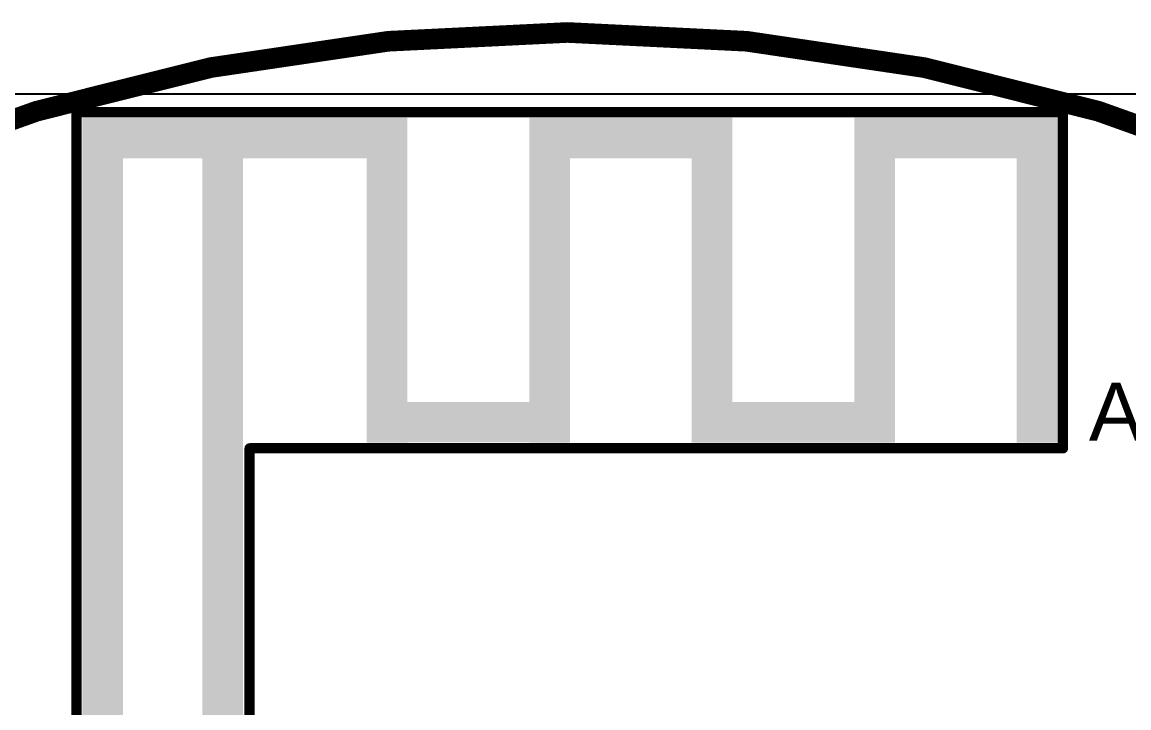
# Model space of a CAD drawing. Header units: inches. Extents: x -8 to 386, y -12 to 64.
# Drawn here: x 8.33 to 21.95, y 27.54 to 35.99 of the extents above; entities that cross this region are included whole.
import ezdxf

# ---------------------------------------------------------------- set-up
doc = ezdxf.new("R2010")
doc.units = ezdxf.units.IN
for name, color, linetype in [('Board_outline', 216, 'Continuous'), ('Bottom Layer', 5, 'Continuous'), ('Top Layer', 1, 'Continuous'), ('Top Overlay', 2, 'Continuous')]:
    doc.layers.add(name, color=color, linetype=linetype)
doc.styles.add('Arial', font='', dxfattribs={"height": 0.2})
doc.styles.get('Arial').set_extended_font_data('Arial')

msp = doc.modelspace()

# ---------------------------------------------------------------- hatches: boundary and pattern name
at = {"layer": 'Top Layer'}
for points in [[(9.067, 27.011), (9.567, 27.011), (9.567, 34.811), (9.067, 34.811)], [(9.067, 34.811), (9.067, 34.311), (13.067, 34.311), (13.067, 34.811)], [(10.545, 27.01), (11.045, 27.01), (11.045, 34.81), (10.545, 34.81)], [(12.567, 30.811), (13.067, 30.811), (13.067, 34.811), (12.567, 34.811)], [(14.567, 34.812), (14.567, 34.312), (17.067, 34.312), (17.067, 34.812)], [(15.067, 34.811), (14.567, 34.811), (14.567, 30.811), (15.067, 30.811)], [(16.567, 30.811), (17.067, 30.811), (17.067, 34.811), (16.567, 34.811)], [(18.567, 34.812), (18.567, 34.312), (21.067, 34.312), (21.067, 34.812)], [(19.067, 34.811), (18.567, 34.811), (18.567, 30.811), (19.067, 30.811)], [(20.567, 30.811), (21.067, 30.811), (21.067, 34.811), (20.567, 34.811)], [(15.067, 30.812), (15.067, 31.312), (12.567, 31.312), (12.567, 30.812)], [(19.067, 30.811), (19.067, 31.311), (16.567, 31.311), (16.567, 30.811)]]:
    msp.add_hatch(color=1, dxfattribs=at).paths.add_polyline_path(points)

# ---------------------------------------------------------------- linework, layer by layer
at = {"layer": 'Board_outline'}
msp.add_lwpolyline([(37.537, 13.36, 0.254, 0.254, 1), (-7.463, 13.36, 0.254, 0.254, 1)], format="xyseb", close=True, dxfattribs=at)
at = {"layer": 'Bottom Layer'}
msp.add_line((-3.226, 35.103), (33.401, 35.103), dxfattribs=at)
at = {"layer": 'Top Layer'}
msp.add_line((-3.226, 35.103), (33.401, 35.103), dxfattribs=at)
at = {"layer": 'Top Overlay'}
for points in [[(8.995, 26.47, 0.127, 0.127, 0), (8.995, 34.88, 0.127, 0.127, 0)], [(8.995, 34.88, 0.127, 0.127, 0), (21.135, 34.88, 0.127, 0.127, 0)], [(21.135, 30.74, 0.127, 0.127, 0), (21.135, 34.88, 0.127, 0.127, 0)], [(11.125, 30.74, 0.127, 0.127, 0), (21.135, 30.74, 0.127, 0.127, 0)], [(11.125, 26.47, 0.127, 0.127, 0), (11.125, 30.74, 0.127, 0.127, 0)]]:
    msp.add_lwpolyline(points, format="xyseb", dxfattribs=at)
for points in [[(8.964, 34.88, 0.0635, 0.0635, 1), (9.027, 34.88, 0.0635, 0.0635, 1)], [(8.964, 34.88, 0.0635, 0.0635, 1), (9.027, 34.88, 0.0635, 0.0635, 1)], [(21.104, 34.88, 0.0635, 0.0635, 1), (21.167, 34.88, 0.0635, 0.0635, 1)], [(21.104, 34.88, 0.0635, 0.0635, 1), (21.167, 34.88, 0.0635, 0.0635, 1)], [(11.094, 30.74, 0.0635, 0.0635, 1), (11.157, 30.74, 0.0635, 0.0635, 1)], [(11.094, 30.74, 0.0635, 0.0635, 1), (11.157, 30.74, 0.0635, 0.0635, 1)], [(21.104, 30.74, 0.0635, 0.0635, 1), (21.167, 30.74, 0.0635, 0.0635, 1)], [(21.104, 30.74, 0.0635, 0.0635, 1), (21.167, 30.74, 0.0635, 0.0635, 1)]]:
    msp.add_lwpolyline(points, format="xyseb", close=True, dxfattribs=at)

# ---------------------------------------------------------------- texts
at = {"layer": 'Top Overlay', "style": 'Arial'}
msp.add_text('ANT', height=0.7112, dxfattribs=at).set_placement((21.455, 30.836))

doc.saveas('drawing.dxf')
